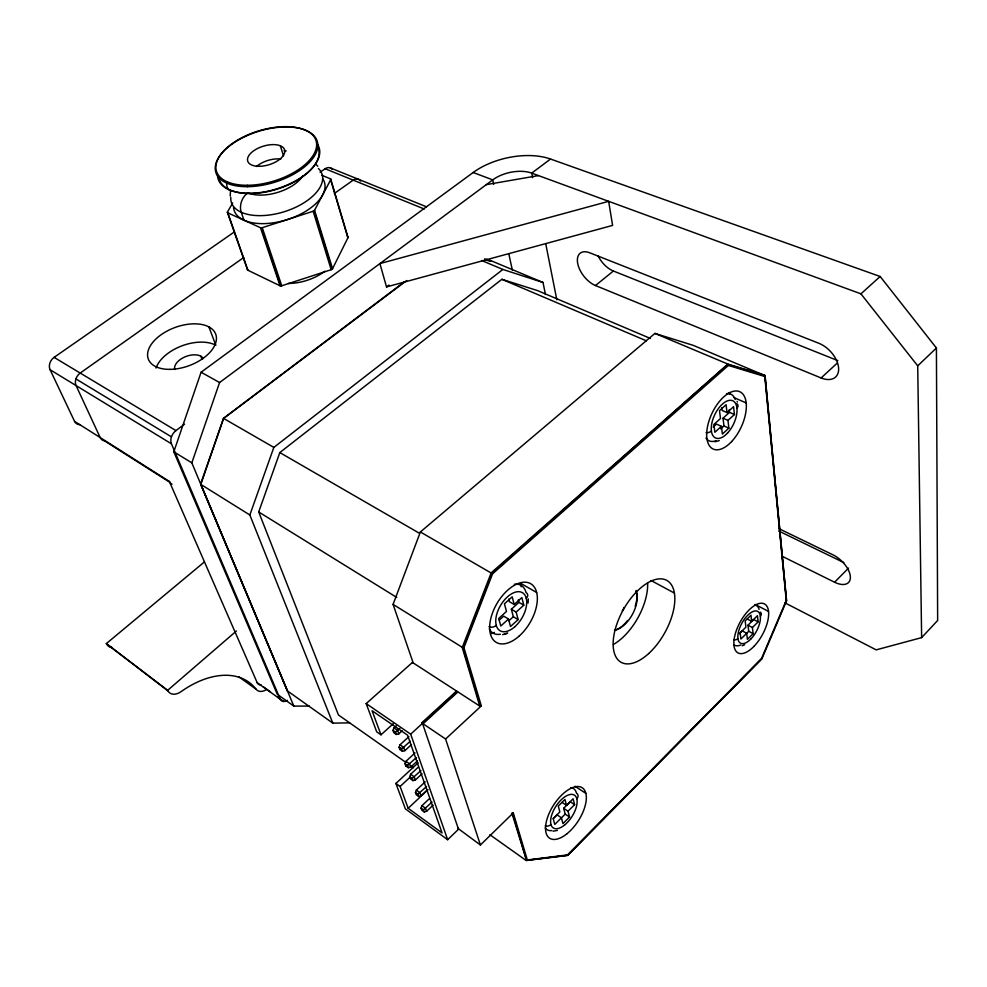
<?xml version="1.0" encoding="UTF-8"?>
<svg xmlns="http://www.w3.org/2000/svg" width="987" height="987" viewBox="0 0 987 987"><rect width="100%" height="100%" fill="white"/><g stroke="black" fill="none" stroke-linecap="round" stroke-linejoin="round"><path stroke-width="1.48" d="M230.218 195.981L230.452 191.096M528.107 603.057L528.279 598.899M489.873 834.718L525.997 860.38L567.648 855.334L526.602 860.491L527.329 859.973L513.277 812.906L480.41 844.995L445.593 739.016L481.323 705.878L463.939 647.645L492.562 573.817L728.381 365.449L728.27 364.585L765.073 375.788L786.577 600.836L761.927 658.736L567.698 855.322L761.927 658.6M309.215 706.05L293.842 706.124L277.298 694.28L173.811 451.787L201.089 372.235L473.168 172.503A56.666 30.794 -12.9 0 1 550.524 159.03L880.157 276.496L936.416 347.992L937.65 620.465L921.636 637.627L876.172 649.865L784.727 602.736M293.842 706.124L191.823 462.854L219.583 382.537L492.723 179.881A28.327 15.397 -12.9 0 1 531.734 173.12L550.524 159.03M349.669 722.854L332.816 723.138L287.39 690.875L200.632 484.037L223.444 418.377L404.386 281.838M332.816 723.138L249.847 514.992L200.793 484.383L223.617 418.439M249.847 514.992L273.843 447.407L502.876 269.451L543.01 282.467L545.466 294.521M405.928 762.457L338.455 714.97L258.693 511.957L279.827 452.577L501.902 279.309L537.372 290.536L650.408 338.455M433.12 805.133L426.581 811.314L424.237 811.931L421.819 810.191L421.067 808.106L421.93 805.688L429.567 798.483M427.655 789.612L421.042 795.83L418.661 796.447L416.23 794.708L415.465 792.573L416.329 790.131L425.175 781.864M422.066 773.771L415.367 780.014L412.961 780.618L410.518 778.879L409.728 776.707L410.617 774.252L418.451 766.985M417.513 760.841L410.752 767.109L408.322 767.713L405.854 765.974L405.052 763.765L405.953 761.298L414.996 752.958M411.48 744.568L404.855 750.663L402.4 751.267L399.92 749.528L399.093 747.258L400.006 744.778L408.865 736.672M402.19 730.787L398.834 733.847L396.342 734.439L393.838 732.712L393.011 730.392L393.924 727.888L396.169 725.852M393.307 723.681L380.994 734.822L376.689 731.823L366.177 703.595L412.443 662.425L413.294 663.252L393.085 604.389L420.376 531.968L654.936 333.409L693.071 345.302L764.999 375.578L786.553 601.021M567.192 855.198L761.508 658.563L786.232 600.478L764.666 375.27L727.727 364.018L654.936 333.409M200.632 484.037L287.39 690.875M232.698 203.038L227.491 211.897L247.91 270.253L280.049 285.786A1.875 1.049 -17.8 0 0 281.764 285.774L331.188 269.698A1.875 1.049 -16.7 0 0 332.545 268.711L347.893 237.83L330.337 178.783L321.959 175.341M227.491 211.897A1.9 0.987 -18 0 0 227.787 212.834L260.482 227.726A1.937 1.024 -17.6 0 0 262.246 227.689L313.15 211.255A1.925 1.024 -16.6 0 0 314.557 210.256L330.719 179.696A1.888 0.987 -16.2 0 0 330.337 178.783M405.854 765.974L407.125 764.555M399.92 749.528L401.203 748.109M782.062 556.224L834.57 582.231L848.549 568.105M568.018 811.215L574.607 804.652L570.252 801.752L563.676 808.291L568.018 811.215L569.536 817.026L562.96 823.602L561.406 817.791L557.063 814.855L553.263 818.618M747.258 619.034L751.687 621.391L757.424 615.691L758.127 621.859L752.415 627.547L753.13 633.654L747.418 639.354L746.678 633.259L742.261 630.89L739.374 633.753M563.676 808.291L565.193 814.102L554.768 824.416L553.176 818.581L559.851 811.956L558.284 806.058L564.959 799.445L566.501 805.355L573.102 798.791L574.607 804.652M758.127 621.859L753.71 619.515L747.998 625.19L748.726 631.285L740.904 639.008L740.139 632.877L745.925 627.115L745.173 620.934L750.959 615.197L751.687 621.391M418.155 762.84L395.898 783.456L405.373 808.884L447.666 839.703L458.511 829.253L422.485 723.36M921.636 637.627L917.713 365.856L936.416 347.992M432.035 802.049L423.485 809.846L424.237 811.931M426.544 786.479L417.896 794.313L418.661 796.447M380.994 734.822L372.074 710.726L407.594 735.192L442.065 832.929L408.174 808.291L427.889 789.773M408.174 808.291L400.105 786.479L410.123 777.164M420.943 770.551L412.184 778.447L412.961 780.618M416.366 757.572L407.52 765.505L408.322 767.713M821.11 377.959A22.541 13.867 46.1 0 0 838.617 368.114A22.541 13.867 46.1 0 0 818.828 343.266L589.658 252.771A20.308 11.264 52.2 0 0 577.642 263.147A20.308 11.264 52.2 0 0 595.469 285.539L821.11 377.959L837.149 363.167M410.308 741.237L401.586 748.997L402.4 751.267M447.666 839.703L410.678 734.155L457.314 691.517L457.536 692.22L422.72 724.063L421.72 722.854L456.549 691.023L412.443 662.425M421.955 723.545L456.771 691.727L456.549 691.023M518.311 599.837L518.965 602.366L511.34 609.238L516.164 612.088L518.126 619.602L510.501 626.523L508.502 619.022L503.678 616.159L499.274 620.132M721.768 407.779L722.089 410.395L727.037 412.591L733.563 406.693L734.464 414.515L727.962 420.4L728.875 428.148L722.373 434.058L721.423 426.31L716.5 424.102L713.219 427.063M399.858 728.394L395.516 732.12L396.342 734.439M508.502 619.022L500.791 626.005L498.731 618.442L506.479 611.447L504.443 603.797L512.204 596.839L514.19 604.5L521.864 597.579L523.801 605.179L516.164 612.088M721.423 426.31L714.859 432.257L713.872 424.459L720.473 418.5L719.511 410.629L726.099 404.707L727.037 412.591M508.959 620.7L513.326 616.752L511.34 609.238M720.72 428.889L723.964 425.94L723.027 418.204L729.529 412.344L729.233 409.741M532.622 177.648L531.734 173.12L860.935 293.842L880.157 276.496M481.261 705.927L479.768 706.075L457.314 691.517M266.367 689.642A12.893 8.204 -53.9 0 1 256.151 689.296A83.858 53.249 -51.1 0 0 181.176 691.579A13.658 9.068 -51.6 0 1 167.975 690.9L167.654 690.332L236.424 630.977M227.17 181.793C225.641 183.644 227.528 190.627 230.008 189.997M167.975 690.9L106.325 643.61L204.358 561.961M595.469 285.539L613.383 271.018L837.864 360.625M513.215 812.955L511.883 813.115L526.602 860.491L512.635 813.226M406.693 280.518L223.531 418.488M386.522 286.921L612.594 225.418L608.658 201.336L379.909 263.578L386.522 286.921L388.964 285.083M287.402 700.351A8.723 5.453 -54.2 0 1 280.283 699.228L171.43 443.805A10.055 7.44 -57.9 0 1 175.945 430.591L184.569 424.151M243.752 257.484L80.194 373.049A9.475 7.514 -57.3 0 0 76.073 385.584L100.193 437.574A9.228 7.094 -56 0 0 105.362 440.918M334.334 193.477L353.198 180.152A8.772 6.206 -70.2 0 1 360.613 181.114M79.7 424.657A9.08 7.106 -55.7 0 1 74.531 421.301L50.09 369.718A9.315 7.526 -57.1 0 1 54.1 357.368L234.363 231.908M320.084 172.256L325.13 168.74A8.649 6.23 -70.7 0 1 332.249 169.332M304.132 129.618L305.069 129.976M543.01 282.467L491.057 260.716L489.873 261.234L485.567 259.828M719.276 440.609L714.847 441.781M742.187 645.757L744.63 644.77M504.184 634.345L507.663 633.148L502.617 634.653M557.384 830.412L553.078 831.214M486.332 184.631L538.483 175.6M527.329 859.973L568.031 854.865M728.381 365.449L764.888 376.528M486.702 259.285L491.057 260.716M484.654 258.865L490.453 260.753M473.168 172.503L492.723 179.881L493.71 184.396M330.139 167.827L426.458 206.789M325.13 168.74L424.287 209.022M481.607 260.506L502.876 269.451M501.902 279.309L646.325 340.799M733.884 397.576L746.197 402.918M729.529 412.344L734.464 414.515M723.027 418.204L727.962 420.4M723.964 425.94L728.875 428.148M778.842 528.625L832.757 554.719A20.32 10.857 43 0 1 850.362 576.655A20.32 10.857 43 0 1 834.57 582.231M778.792 531.043L843.786 562.565M755.154 604.439L768.54 611.447M747.998 625.19L752.415 627.547M748.726 631.285L753.13 633.654M651.05 580.516L674.405 593.076M201.089 372.235L219.583 382.537M536.657 592.496L520.556 583.255A33.743 19.246 -59.5 0 1 521.148 586.784M223.704 418.488L273.843 447.407M420.376 531.968L492.562 573.817M279.827 452.577L419.376 533.239M518.965 602.366L523.801 605.179M514.19 604.5L509.354 601.663L508.687 599.109M513.326 616.752L518.126 619.602M54.1 357.368L175.945 430.591M75.888 378.909L171.442 436.859M50.09 369.718L171.43 443.805M173.811 451.787L191.823 462.854M258.693 511.957L396.786 597.456M393.085 604.389L463.063 647.793A1.308 0.703 5.7 0 0 463.927 647.645M74.531 421.301L169.357 481.446A9.623 7.032 -56.6 0 0 172.022 484.247M104.523 440.856L169.801 482.285M456.771 691.727L457.536 692.22M574.989 786.232L585.883 793.388M562.134 802.431L566.501 805.355M565.193 814.102L569.536 817.026M421.72 722.854L445.593 739.016M366.177 703.595L410.678 734.155M393.924 727.888L397.613 730.429L398.834 733.847M393.011 730.392L395.516 732.12M400.006 744.778L403.671 747.319L404.855 750.663M399.093 747.258L401.586 748.997M405.953 761.298L409.58 763.852L410.752 767.109M410.925 765.974L413.43 767.726M405.052 763.765L407.52 765.505M410.617 774.252L414.219 776.806L415.367 780.014M409.728 776.707L412.184 778.447M416.329 790.131L419.907 792.697L421.042 795.83M415.465 792.573L417.896 794.313M263.11 686.656L270.413 691.887M277.705 697.13L283.787 701.498M169.357 481.446L257.151 682.622L280.283 699.228M395.898 783.456L400.105 786.479M458.301 828.648L457.586 828.13L480.41 844.995M421.93 805.688L425.483 808.242L426.581 811.314M421.067 808.106L423.485 809.846M238.977 676.897L256.151 689.296M106.325 643.61L167.654 690.332M316.124 164.36L317.752 166.248M860.935 293.842L917.713 365.856M200.817 356.196L201.94 359.058M208.862 326.894L215.845 345.24A35.581 20.456 -20.3 0 0 181.608 345.968A35.581 20.456 -20.3 0 0 156.045 368.052M227.405 212.439L247.527 269.846M243.986 220.212L241.247 212.254A14.46 10.882 -69.2 0 1 247.885 192.81A33.422 17.124 -17.1 0 0 302.824 175.908M262.246 227.689L281.764 285.774M261.284 227.861L280.826 285.934M260.482 227.726L280.049 285.786M737.092 401.388L737.338 402.116M280.32 145.755L283.479 155.773M314.557 210.256L332.545 268.711M314.026 210.823L332.027 269.278M313.15 211.255L331.188 269.698M480.546 706.223L463.063 647.793L491.933 573.324L727.925 364.141L491.193 572.83L462.237 647.546L479.768 706.075M330.768 179.165L347.942 237.287M508.774 253.671L512.376 270.228M545.774 243.999L556.828 299.789M636.64 592.78L636.862 594.84M347.51 236.905A1.838 0.999 -16.2 0 1 347.893 237.83M247.91 270.253A1.851 1.012 -18.2 0 1 247.614 269.291M317.703 144.608A52.866 26.772 -17.1 0 1 276.52 188.949A52.866 26.772 -17.1 0 1 217.51 175.365M318.604 149.284A51.879 26.291 -17.1 0 1 274.83 189.825A51.879 26.291 -17.1 0 1 218.941 177.882M318.406 168.481A47.475 24.589 -17.1 0 1 285.588 211.292A47.475 24.589 -17.1 0 1 230.81 197.252M322.663 178.659A47.302 24.663 -17.1 0 1 287.636 219.496A47.302 24.663 -17.1 0 1 233.537 207.344M324.822 271.228A36.642 20.196 -17.2 0 1 288.13 283.442M285.268 151.159A24.009 12.165 -17.1 0 0 284.034 150.814A33.521 17.075 -17.1 0 1 286.181 150.974M256.484 166.519A19.16 9.759 -17.1 0 1 280.777 159.055M261.173 684.892A8.612 5.49 -53.9 0 1 257.151 682.622M174.699 369.483A15.385 8.834 -20.3 0 1 185.938 356.48A15.385 8.834 -20.3 0 1 203.334 358.54M635.875 591.768A23.207 12.029 -60.8 0 1 632.186 614.802A23.207 12.029 -60.8 0 1 614.494 629.977M636.01 590.473A25.218 13.078 -60.8 0 1 635.184 606.265M627.584 620.453A25.218 13.078 -60.8 0 1 614.593 630.508M570.856 787.589A24.465 12.017 -57.2 0 1 576.457 793.116M551.819 830.573A24.465 12.017 -57.2 0 1 545.243 828.044M550.968 824.49A4.984 4.071 -15.5 0 1 545.206 825.922M576.963 793.511A4.947 3.985 -13.6 0 1 576.815 798.779M754.771 604.858A22.676 10.487 -61.5 0 1 759.102 609.398M740.706 645.029A22.676 10.487 -61.5 0 1 734.094 644.93M760.459 612.15A4.664 3.417 -5.1 0 1 760.348 616.221M737.918 638.54A4.701 3.492 -5.8 0 1 733.896 640.045M526.256 598.295A5.614 4.034 -14.1 0 0 526.022 592.533A27.685 15.644 -59.5 0 0 514.301 584.292M500.409 634.222A27.685 15.644 -59.5 0 1 489.318 628.978M496.264 625.388A5.675 4.121 -15.5 0 1 488.997 626.794M726.506 393.628A25.736 13.238 -64.9 0 1 735.204 399.427M716.019 440.708A25.736 13.238 -64.9 0 1 705.939 437.994M711.393 431.048A5.293 3.467 -8 0 1 706.075 432.688M736.894 403.732A5.256 3.393 -7.4 0 1 736.931 407.976M647.645 583.268A46.278 24.095 -60.8 0 1 613.396 644.474M494.388 632.408A33.743 19.246 -59.5 0 1 491.008 633.617M729.183 392.555A31.374 16.285 -65 0 1 729.529 394.121M623.71 607.523A2.875 1.493 -60.8 0 1 622.254 610.842M613.383 271.018A20.172 11.437 52.3 0 1 598.011 255.732M112.185 647.571A13.164 9.191 -50.6 0 1 106.645 644.178M258.927 166.31A19.284 9.697 -17 0 0 284.663 150.061A19.284 9.697 -17 0 0 254.88 149.987A19.284 9.697 -17 0 0 258.927 166.31M247.342 186.679A53.027 26.698 -17 0 0 317.32 141.585A53.027 26.698 -17 0 0 234.918 142.128A53.027 26.698 -17 0 0 247.342 186.679M247.392 185.285A52.089 26.205 -17 0 0 316.148 141.018A52.089 26.205 -17 0 0 235.227 141.548A52.089 26.205 -17 0 0 247.392 185.285M170.011 369.372A35.927 20.345 -20.2 0 0 215.968 334.938A35.927 20.345 -20.2 0 0 160.042 335.518A35.927 20.345 -20.2 0 0 170.011 369.372M564.675 824.947A19.506 9.537 -57.2 0 0 574.928 795.522A19.506 9.537 -57.2 0 0 551.992 814.189A19.506 9.537 -57.2 0 0 564.675 824.947M751.144 638.688A18.074 8.328 -61.5 0 0 757.745 611.409A18.074 8.328 -61.5 0 0 738.473 631.791A18.074 8.328 -61.5 0 0 751.144 638.688M514.782 626.794A22.084 12.424 -59.5 0 0 522.505 592.731A22.084 12.424 -59.5 0 0 496.399 615.604A22.084 12.424 -59.5 0 0 514.782 626.794M727.542 433.071A20.53 10.512 -64.9 0 0 733.23 400.993A20.53 10.512 -64.9 0 0 711.676 424.089A20.53 10.512 -64.9 0 0 727.542 433.071M648.681 653.554A46.882 23.713 -60.8 0 0 668.051 581.195A46.882 23.713 -60.8 0 0 615.234 629.336A46.882 23.713 -60.8 0 0 648.681 653.554M567.056 833.682A30.042 14.657 -57.2 0 0 583.021 788.342A30.042 14.657 -57.2 0 0 547.723 816.928A30.042 14.657 -57.2 0 0 567.056 833.682M754.265 646.041A27.833 12.794 -61.5 0 0 764.592 603.995A27.833 12.794 -61.5 0 0 734.908 635.258A27.833 12.794 -61.5 0 0 754.265 646.041M518.804 636.393A34.014 19.098 -59.5 0 0 530.969 583.872A34.014 19.098 -59.5 0 0 490.712 618.911A34.014 19.098 -59.5 0 0 518.804 636.393M731.614 441.571A31.609 16.15 -64.9 0 0 740.571 392.11A31.609 16.15 -64.9 0 0 707.346 427.519A31.609 16.15 -64.9 0 0 731.614 441.571"/></g></svg>
